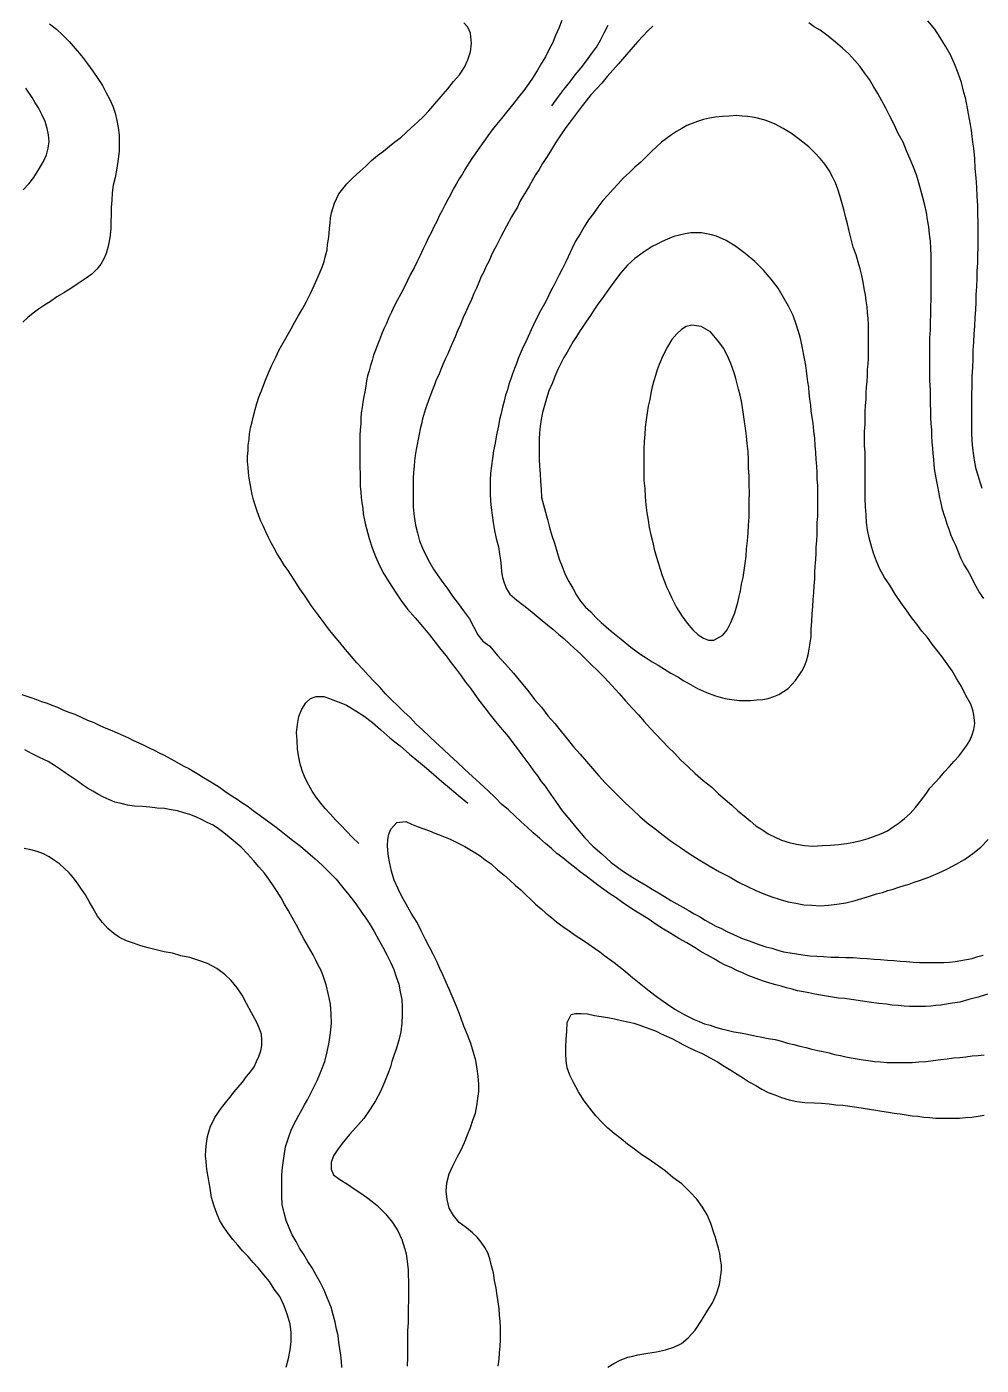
# Model space of a CAD drawing. Header units: inches. Extents: x 401374 to 405300, y 6332180 to 6336621.
# Drawn here: x 402871 to 403064.2, y 6333705.5 to 6333976.5 of the extents above; entities that cross this region are included whole.
import ezdxf

# ---------------------------------------------------------------- set-up
doc = ezdxf.new("R2010")
doc.units = ezdxf.units.IN
doc.header["$MEASUREMENT"] = 0

msp = doc.modelspace()

# ---------------------------------------------------------------- linework, layer by layer
for points in [[(402875.6, 6333977.1), (402877, 6333976), (402878.3, 6333974.8), (402879.6, 6333973.5), (402880.8, 6333972.1), (402882.1, 6333970.6), (402883.3, 6333969), (402884.4, 6333967.5), (402885.4, 6333966), (402886.3, 6333964.6), (402887.1, 6333963.1), (402887.8, 6333961.8), (402888.4, 6333960.4), (402888.9, 6333959), (402889.2, 6333957.5), (402889.5, 6333956.1), (402889.7, 6333954.6), (402889.7, 6333953), (402889.7, 6333951.4), (402889.5, 6333949.7), (402889.2, 6333947.9), (402888.9, 6333946), (402888.5, 6333944.4), (402888.3, 6333942.9), (402888.2, 6333941.4), (402888.1, 6333939.9), (402888.1, 6333938.4), (402888, 6333937), (402888, 6333935.7), (402887.9, 6333934.3), (402887.7, 6333933), (402887.4, 6333931.8), (402887.1, 6333930.6), (402886.6, 6333929.5), (402886, 6333928.4), (402885.2, 6333927.4), (402884.2, 6333926.4), (402883, 6333925.6)], [(403065.5, 6333780.6), (403063.6, 6333780), (403061.7, 6333779.5), (403059.9, 6333779), (403057.9, 6333778.7), (403056, 6333778.4), (403055, 6333778.3), (403054, 6333778.2), (403052.9, 6333778.1), (403051.9, 6333778.1), (403050.8, 6333778.1), (403049.7, 6333778.1), (403048.6, 6333778.2), (403047.4, 6333778.3), (403046.2, 6333778.4), (403045, 6333778.6), (403043.5, 6333778.7), (403042, 6333778.9), (403040.6, 6333779.1), (403039.3, 6333779.3), (403037.9, 6333779.5), (403036.6, 6333779.7), (403035.3, 6333779.8), (403034.1, 6333780), (403032.9, 6333780.2), (403031.7, 6333780.4), (403030.5, 6333780.6), (403029.3, 6333780.9), (403028.2, 6333781.1), (403027, 6333781.3), (403025.9, 6333781.6), (403024.8, 6333781.9), (403023.7, 6333782.2), (403022.6, 6333782.5), (403021.4, 6333782.8), (403020.3, 6333783.2), (403019.2, 6333783.6), (403018.1, 6333784), (403017, 6333784.4), (403015.9, 6333784.9), (403014.7, 6333785.4), (403013.6, 6333786), (403012.4, 6333786.5), (403011.2, 6333787.1), (403010, 6333787.8), (403008.8, 6333788.5), (403007.5, 6333789.2), (403006.3, 6333790), (403004.6, 6333791), (403003, 6333791.9), (403001.4, 6333792.9), (402999.9, 6333793.8), (402998.4, 6333794.7), (402997, 6333795.7), (402995.6, 6333796.6), (402994.2, 6333797.4), (402992.9, 6333798.3), (402991.6, 6333799.2), (402990.3, 6333800.1), (402989, 6333800.9), (402987.8, 6333801.8), (402986.6, 6333802.7), (402985.4, 6333803.6), (402984.2, 6333804.5), (402983, 6333805.4), (402981.9, 6333806.3), (402980.7, 6333807.2), (402979.5, 6333808.2), (402978.3, 6333809.1), (402977.2, 6333810.1), (402976, 6333811.1), (402974.8, 6333812.2), (402973.5, 6333813.3), (402972.3, 6333814.4), (402971.1, 6333815.5), (402969.8, 6333816.7), (402968.5, 6333817.9), (402967.1, 6333819.1), (402965.8, 6333820.4), (402964.4, 6333821.8), (402962.7, 6333823.3), (402961.2, 6333824.7), (402959.6, 6333826.2), (402958.1, 6333827.6), (402956.7, 6333828.9), (402955.2, 6333830.3), (402953.8, 6333831.6), (402952.5, 6333832.8), (402951.1, 6333834.1), (402949.8, 6333835.3), (402948.6, 6333836.6), (402947.3, 6333837.8), (402946.1, 6333839), (402944.8, 6333840.2), (402943.6, 6333841.4), (402942.5, 6333842.7), (402941.3, 6333843.9), (402940.1, 6333845.2), (402939, 6333846.4), (402937.8, 6333847.7), (402936.7, 6333849), (402935.5, 6333850.4), (402934.4, 6333851.8), (402933.2, 6333853.2), (402932.1, 6333854.6), (402931, 6333856.1), (402929.8, 6333857.7), (402928.6, 6333859.3), (402927.5, 6333861), (402926.3, 6333862.7), (402925.1, 6333864.5), (402923.9, 6333866.4), (402923.1, 6333867.5), (402922.4, 6333868.6), (402921.7, 6333869.8), (402921.1, 6333870.9), (402920.5, 6333872), (402919.9, 6333873.1), (402919.4, 6333874.2), (402918.9, 6333875.3), (402918.4, 6333876.4), (402918, 6333877.5), (402917.6, 6333878.6), (402917.2, 6333879.6), (402916.9, 6333880.7), (402916.6, 6333881.8), (402916.4, 6333882.9), (402916.2, 6333884), (402916, 6333885.1), (402915.9, 6333886.2), (402915.8, 6333887.3), (402915.7, 6333888.4), (402915.7, 6333889.5), (402915.8, 6333890.7), (402915.8, 6333891.8), (402916, 6333893), (402916.1, 6333894.1), (402916.3, 6333895.3), (402916.6, 6333896.5), (402916.9, 6333897.7), (402917.2, 6333899), (402917.6, 6333900.2), (402918, 6333901.5), (402918.5, 6333902.8), (402919.2, 6333904.6), (402919.9, 6333906.4), (402920.6, 6333908), (402921.4, 6333909.6), (402922.1, 6333911.1), (402922.9, 6333912.5), (402923.7, 6333913.9), (402924.5, 6333915.3), (402925.2, 6333916.6), (402926, 6333918), (402926.8, 6333919.4), (402927.6, 6333920.9), (402928.4, 6333922.5), (402929.2, 6333924.1), (402930, 6333925.9), (402930.8, 6333927.8), (402931.2, 6333929), (402931.5, 6333930.1), (402931.8, 6333931.3), (402931.9, 6333932.4), (402932.1, 6333933.5), (402932.2, 6333934.6), (402932.3, 6333935.7), (402932.4, 6333936.7), (402932.5, 6333937.8), (402932.7, 6333938.8), (402933.3, 6333940.8), (402934.2, 6333942.7), (402935.8, 6333944.7), (402937.1, 6333946), (402938.4, 6333947.2), (402939.6, 6333948.3), (402940.8, 6333949.4), (402942, 6333950.4), (402943.2, 6333951.3), (402944.4, 6333952.3), (402945.5, 6333953.2), (402946.7, 6333954.1), (402947.8, 6333955.1), (402948.9, 6333956.1), (402950.1, 6333957.2), (402951.3, 6333958.3), (402952.4, 6333959.5), (402953.6, 6333960.9), (402954.9, 6333962.4), (402956.2, 6333963.9), (402957.4, 6333965.4), (402958.6, 6333966.8), (402959.6, 6333968.3), (402960.3, 6333969.8), (402960.8, 6333971.4), (402961, 6333973.2), (402960.8, 6333975.2), (402960.3, 6333976.4), (402959.5, 6333977.3)], [(402979.3, 6333977.8), (402978.7, 6333976.2), (402978, 6333974.7), (402977.4, 6333973.2), (402976.7, 6333971.8), (402976, 6333970.4), (402975.2, 6333969.1), (402974.4, 6333967.7), (402973.5, 6333966.3), (402972.6, 6333965), (402971.6, 6333963.6), (402970.5, 6333962.2), (402969.3, 6333960.7), (402968.1, 6333959.2), (402967.1, 6333957.9), (402966.1, 6333956.7), (402965.2, 6333955.6), (402964.3, 6333954.4), (402963.5, 6333953.3), (402962.7, 6333952.1), (402961.9, 6333951), (402961.2, 6333950), (402960.5, 6333948.9), (402959.8, 6333947.8), (402959.2, 6333946.7), (402958.5, 6333945.7), (402957.9, 6333944.6), (402957.3, 6333943.6), (402956.8, 6333942.5), (402956.2, 6333941.5), (402955.6, 6333940.4), (402955.1, 6333939.3), (402954.5, 6333938.2), (402954, 6333937.1), (402953.4, 6333936), (402952.9, 6333934.9), (402952.3, 6333933.8), (402951.8, 6333932.6), (402951.2, 6333931.4), (402950.6, 6333930.2), (402950, 6333929), (402949.4, 6333927.7), (402948.7, 6333926.4), (402948.1, 6333925.1), (402947.4, 6333923.7), (402946.7, 6333922.4), (402946, 6333921.1), (402945.4, 6333919.9), (402944.8, 6333918.7), (402944.3, 6333917.6), (402943.8, 6333916.4), (402943.3, 6333915.3), (402942.8, 6333914.2), (402942.4, 6333913.1), (402942, 6333912.1), (402941.6, 6333911), (402941.2, 6333910), (402940.9, 6333908.9), (402940.6, 6333907.9), (402940.3, 6333906.8), (402940, 6333905.8), (402939.8, 6333904.8), (402939.6, 6333903.7), (402939.4, 6333902.6), (402939.2, 6333901.6), (402939, 6333900.5), (402938.9, 6333899.4), (402938.7, 6333898.3), (402938.6, 6333897.2), (402938.6, 6333896.1), (402938.5, 6333894.9), (402938.4, 6333893.7), (402938.4, 6333892.5), (402938.4, 6333891.2), (402938.4, 6333890), (402938.4, 6333888.7), (402938.4, 6333887.3), (402938.5, 6333886), (402938.5, 6333884.7), (402938.5, 6333883.5), (402938.6, 6333882.3), (402938.7, 6333881.2), (402938.8, 6333880.1), (402939, 6333879), (402939.1, 6333877.9), (402939.3, 6333876.9), (402939.5, 6333875.9), (402939.8, 6333874.9), (402940.3, 6333872.9), (402940.9, 6333871), (402941.6, 6333869.2), (402942.4, 6333867.4), (402943.3, 6333865.7), (402944.4, 6333863.9), (402945.5, 6333862.2), (402946.7, 6333860.4), (402948.1, 6333858.6), (402949.6, 6333856.8), (402951.2, 6333855), (402952.5, 6333853.4), (402953.7, 6333851.9), (402954.8, 6333850.4), (402955.9, 6333849.1), (402956.9, 6333847.7), (402957.9, 6333846.4), (402958.9, 6333845.1), (402959.8, 6333843.8), (402960.8, 6333842.6), (402961.7, 6333841.3), (402962.7, 6333839.9), (402963.7, 6333838.6), (402964.8, 6333837.2), (402965.9, 6333835.8), (402967.2, 6333834.2), (402968.5, 6333832.7), (402969.4, 6333831.5), (402970.3, 6333830.3), (402971.2, 6333829.1), (402972, 6333828), (402972.8, 6333826.9), (402973.6, 6333825.8), (402974.4, 6333824.8), (402975.1, 6333823.7), (402975.9, 6333822.7), (402976.6, 6333821.7), (402978, 6333819.7), (402979.4, 6333817.7), (402980.9, 6333815.9), (402982.4, 6333814.1), (402983.9, 6333812.3), (402985.6, 6333810.6), (402987.4, 6333809), (402989.3, 6333807.3), (402990.3, 6333806.5), (402991.4, 6333805.7), (402992.5, 6333805), (402993.7, 6333804.2), (402995, 6333803.4), (402996.3, 6333802.7), (402997.6, 6333801.9), (402998.9, 6333801.1), (403000.1, 6333800.4), (403001.4, 6333799.6), (403002.6, 6333798.9), (403003.8, 6333798.2), (403004.9, 6333797.6), (403006.1, 6333796.9), (403007.2, 6333796.3), (403008.3, 6333795.6), (403009.4, 6333795), (403010.5, 6333794.4), (403011.6, 6333793.9), (403012.7, 6333793.3), (403013.8, 6333792.8), (403014.9, 6333792.3), (403016, 6333791.8), (403017.2, 6333791.4), (403018.3, 6333791), (403019.4, 6333790.6), (403020.6, 6333790.2), (403021.8, 6333789.9), (403023, 6333789.5), (403024.2, 6333789.2), (403025.5, 6333789), (403026.8, 6333788.8), (403028.1, 6333788.6), (403029.5, 6333788.4), (403030.9, 6333788.3), (403032.3, 6333788.2), (403033.8, 6333788.1), (403035.4, 6333788.1), (403036.8, 6333788), (403038.3, 6333788), (403039.7, 6333787.9), (403041.1, 6333787.8), (403042.5, 6333787.7), (403043.8, 6333787.6), (403045.2, 6333787.5), (403046.5, 6333787.4), (403047.8, 6333787.3), (403049.1, 6333787.2), (403050.4, 6333787.1), (403051.7, 6333787), (403052.9, 6333787), (403054.2, 6333787), (403055.4, 6333787), (403056.6, 6333787), (403057.8, 6333787.1), (403058.9, 6333787.2), (403060.1, 6333787.4), (403061.2, 6333787.6), (403062.4, 6333787.8), (403063.5, 6333788.2), (403064.6, 6333788.5)], [(402997.7, 6333976.6), (402996.7, 6333975.7), (402995.7, 6333974.6), (402994.7, 6333973.5), (402993.3, 6333971.9), (402992, 6333970.4), (402990.8, 6333969), (402989.6, 6333967.7), (402988.5, 6333966.4), (402987.4, 6333965.1), (402986.3, 6333963.9), (402985.2, 6333962.7), (402984.2, 6333961.5), (402983.2, 6333960.2), (402982.2, 6333958.9), (402981.2, 6333957.5), (402980.1, 6333956.1), (402979.1, 6333954.6), (402978, 6333953), (402977, 6333951.3), (402976.2, 6333950), (402975.4, 6333948.8), (402974.7, 6333947.6), (402974, 6333946.5), (402973.3, 6333945.3), (402972.7, 6333944.2), (402972.1, 6333943.2), (402971.4, 6333942.1), (402970.8, 6333941.1), (402970.3, 6333940), (402969.7, 6333939), (402969.1, 6333938), (402968.1, 6333936.1), (402967, 6333934.1), (402966, 6333932.1), (402965.5, 6333931.1), (402965, 6333930.1), (402964.5, 6333929), (402964, 6333928), (402963.5, 6333926.9), (402963, 6333925.9), (402962.5, 6333924.7), (402962, 6333923.6), (402961.5, 6333922.5), (402961, 6333921.3), (402960.4, 6333920), (402959.9, 6333918.8), (402959.3, 6333917.5), (402958.8, 6333916.2), (402958.2, 6333914.9), (402957.7, 6333913.7), (402957.2, 6333912.5), (402956.7, 6333911.4), (402956.2, 6333910.3), (402955.7, 6333909.2), (402955.2, 6333908.1), (402954.8, 6333907.1), (402954.4, 6333906), (402953.9, 6333905), (402953.5, 6333904), (402953.1, 6333903), (402952.4, 6333901), (402951.7, 6333899.1), (402951.1, 6333897.1), (402950.9, 6333896.1), (402950.6, 6333895.1), (402950.4, 6333894), (402950.2, 6333893), (402950, 6333891.9), (402949.8, 6333890.9), (402949.6, 6333889.7), (402949.5, 6333888.6), (402949.4, 6333887.5), (402949.3, 6333886.3), (402949.2, 6333885), (402949.2, 6333883.8), (402949.2, 6333882.5), (402949.2, 6333881.2), (402949.2, 6333879.2), (402949.4, 6333877.3), (402949.7, 6333875.6), (402950.1, 6333874), (402950.5, 6333872.4), (402951.1, 6333870.9), (402951.8, 6333869.5), (402952.5, 6333868.1), (402953.3, 6333866.7), (402954.2, 6333865.4), (402955.2, 6333864), (402956.2, 6333862.6), (402957.2, 6333861.2), (402958.3, 6333859.7), (402959.4, 6333858.2), (402960.6, 6333856.6), (402961.5, 6333854.9), (402962.3, 6333853.4), (402963.3, 6333852.1), (402964.7, 6333851.1)], [(402977.3, 6333960.5), (402978.5, 6333962.2), (402979.7, 6333963.8), (402980.9, 6333965.3), (402982, 6333966.8), (402983.2, 6333968.2), (402984.3, 6333969.6), (402985.3, 6333971), (402986.3, 6333972.4), (402987.1, 6333973.8), (402987.9, 6333975.3), (402988.7, 6333976.8)], [(403064.7, 6333860.7), (403063.8, 6333862.1), (403062.9, 6333863.6), (403062.1, 6333865.3), (403061.4, 6333866.5), (403060.7, 6333867.7), (403060.1, 6333868.9), (403059.6, 6333870.1), (403059.1, 6333871.3), (403058.6, 6333872.4), (403058.1, 6333873.5), (403057.7, 6333874.7), (403057.3, 6333875.8), (403057, 6333876.9), (403056.6, 6333877.9), (403056.3, 6333879), (403056.1, 6333880.1), (403055.8, 6333881.2), (403055.6, 6333882.3), (403055.4, 6333883.4), (403055.2, 6333884.4), (403055, 6333885.5), (403054.8, 6333886.6), (403054.7, 6333887.8), (403054.6, 6333888.9), (403054.5, 6333890.1), (403054.4, 6333891.2), (403054.3, 6333892.4), (403054.2, 6333893.6), (403054.2, 6333894.9), (403054.1, 6333896.1), (403054, 6333897.4), (403054, 6333898.8), (403053.9, 6333900.1), (403053.9, 6333901.5), (403053.9, 6333903), (403053.8, 6333904.8), (403053.8, 6333906.6), (403053.8, 6333908.4), (403053.8, 6333910.1), (403053.8, 6333911.8), (403053.8, 6333913.5), (403053.9, 6333915.1), (403053.9, 6333916.7), (403054, 6333918.3), (403054, 6333919.8), (403054.1, 6333921.3), (403054.1, 6333922.8), (403054.1, 6333924.3), (403054.1, 6333925.8), (403054.1, 6333927.3), (403054.1, 6333928.7), (403054.1, 6333930.2), (403054, 6333931.6), (403053.9, 6333933.1), (403053.7, 6333934.5), (403053.6, 6333936), (403053.3, 6333937.4), (403053.1, 6333938.9), (403052.8, 6333940.4), (403052.4, 6333941.9), (403052, 6333943.4), (403051.6, 6333944.9), (403051.1, 6333946.5), (403050.5, 6333948.1), (403049.8, 6333949.7), (403049.1, 6333951.4), (403048.4, 6333953.1), (403047.4, 6333954.9), (403046.6, 6333956.7), (403045.7, 6333958.4), (403044.9, 6333960), (403044.1, 6333961.5), (403043.3, 6333963), (403042.4, 6333964.4), (403041.6, 6333965.8), (403040.6, 6333967.2), (403039.6, 6333968.5), (403038.6, 6333969.7), (403037.4, 6333971), (403036.1, 6333972.2), (403034.7, 6333973.4), (403033.2, 6333974.6), (403031.6, 6333975.8), (403030.4, 6333976.5), (403029.3, 6333977.3)], [(403064.4, 6333883), (403064, 6333884.3), (403063.6, 6333885.6), (403063.2, 6333886.9), (403062.9, 6333888.3), (403062.7, 6333889.7), (403062.5, 6333891.2), (403062.4, 6333892.7), (403062.3, 6333894.3), (403062.3, 6333896), (403062.3, 6333898), (403062.3, 6333900), (403062.3, 6333902), (403062.4, 6333903.8), (403062.4, 6333905.7), (403062.5, 6333907.5), (403062.6, 6333909.2), (403062.6, 6333911), (403062.7, 6333912.6), (403062.8, 6333914.3), (403062.9, 6333915.9), (403063, 6333917.6), (403063.1, 6333919.2), (403063.2, 6333920.7), (403063.2, 6333922.3), (403063.3, 6333923.9), (403063.4, 6333925.5), (403063.4, 6333927.1), (403063.5, 6333928.6), (403063.5, 6333930.2), (403063.6, 6333931.9), (403063.6, 6333933.5), (403063.6, 6333935.2), (403063.6, 6333936.8), (403063.5, 6333938.6), (403063.5, 6333940.3), (403063.4, 6333942.1), (403063.3, 6333944), (403063.2, 6333945.9), (403063, 6333947.8), (403062.9, 6333949.8), (403062.7, 6333951.9), (403062.5, 6333953.1), (403062.4, 6333954.3), (403062.2, 6333955.5), (403062, 6333956.7), (403061.8, 6333957.8), (403061.6, 6333958.9), (403061.4, 6333960), (403061.2, 6333961.1), (403061, 6333962.1), (403060.7, 6333963.2), (403060.2, 6333965.2), (403059.5, 6333967.1), (403058.8, 6333969), (403058, 6333970.8), (403057, 6333972.6), (403055.9, 6333974.3), (403054.8, 6333976), (403053.4, 6333977.7)], [(402870.3, 6333943.5), (402871.4, 6333944.7), (402872.4, 6333946), (402873.4, 6333947.5), (402874.4, 6333949.2), (402875, 6333950.6), (402875.3, 6333951.9), (402875.5, 6333953.3), (402875.4, 6333954.6), (402875.1, 6333955.9), (402874.7, 6333957.3), (402874.1, 6333958.6), (402873.4, 6333960.1), (402872.7, 6333961.1), (402872.1, 6333962.2), (402870.8, 6333964.1)], [(402968.8, 6333861.6), (402970.2, 6333860.4), (402971.6, 6333859.3), (402972.9, 6333858.3), (402974.1, 6333857.3), (402975.3, 6333856.3), (402976.4, 6333855.4), (402977.5, 6333854.5), (402978.6, 6333853.5), (402979.7, 6333852.6), (402980.8, 6333851.6), (402981.9, 6333850.6), (402983, 6333849.6), (402984.1, 6333848.5), (402985.3, 6333847.3), (402986.6, 6333846.1), (402987.9, 6333844.8), (402989.4, 6333843.1), (402990.9, 6333841.5), (402992.2, 6333840), (402993.5, 6333838.6), (402994.8, 6333837.2), (402996, 6333835.8), (402997.2, 6333834.5), (402998.4, 6333833.2), (402999.6, 6333831.9), (403000.8, 6333830.6), (403002.1, 6333829.4), (403003.4, 6333828), (403004.8, 6333826.7), (403006.3, 6333825.3), (403007.9, 6333823.9), (403009.7, 6333822.5), (403011, 6333821.2), (403012.4, 6333820), (403013.7, 6333818.9), (403014.9, 6333817.7), (403016.2, 6333816.7), (403017.4, 6333815.7), (403018.6, 6333814.7), (403019.9, 6333813.9), (403021.1, 6333813.1), (403022.5, 6333812.4), (403023.8, 6333811.8), (403025.3, 6333811.3), (403026.8, 6333811), (403028.4, 6333810.7), (403030.1, 6333810.6), (403032, 6333810.7), (403033.7, 6333810.8), (403035.3, 6333810.9), (403036.9, 6333811.1), (403038.4, 6333811.4), (403039.9, 6333811.7), (403041.3, 6333812.1), (403042.6, 6333812.6), (403043.9, 6333813.1), (403045.2, 6333813.7), (403046.4, 6333814.5), (403047.6, 6333815.3), (403048.7, 6333816.2), (403049.8, 6333817.2), (403050.9, 6333818.4), (403051.9, 6333819.7), (403053, 6333821.1), (403053.8, 6333822.3), (403054.8, 6333823.4), (403055.8, 6333824.5), (403056.8, 6333825.6), (403057.8, 6333826.7), (403058.7, 6333827.8), (403059.7, 6333828.8), (403060.5, 6333829.9), (403061.2, 6333830.9), (403061.9, 6333832), (403062.4, 6333833.1), (403062.7, 6333834.2), (403062.9, 6333835.4), (403062.8, 6333836.6), (403062.6, 6333837.9), (403062.1, 6333839.3), (403061.1, 6333841.1), (403060.2, 6333842.9), (403059.2, 6333844.5), (403058.3, 6333846.1), (403057.3, 6333847.5), (403056.3, 6333848.9), (403055.3, 6333850.2), (403054.3, 6333851.5), (403053.3, 6333852.8), (403052.2, 6333854.1), (403051.2, 6333855.5), (403050.1, 6333856.9), (403049, 6333858.4), (403047.9, 6333859.9), (403046.8, 6333861.6), (403045.7, 6333863.4), (403044.6, 6333865), (403043.7, 6333866.7), (403043, 6333868.3), (403042.4, 6333869.9), (403041.9, 6333871.5), (403041.5, 6333873), (403041.2, 6333874.6), (403041, 6333876.1), (403040.9, 6333877.7), (403040.8, 6333879.3), (403040.7, 6333881), (403040.7, 6333882.7), (403040.7, 6333884.5), (403040.7, 6333886.3), (403040.7, 6333888.2), (403040.7, 6333889.2), (403040.7, 6333890.3), (403040.6, 6333891.7), (403040.6, 6333893.2), (403040.6, 6333894.6), (403040.7, 6333895.9), (403040.7, 6333897.3), (403040.7, 6333898.6), (403040.8, 6333899.8), (403040.9, 6333901.1), (403040.9, 6333902.3), (403041, 6333903.5), (403041.1, 6333904.7), (403041.2, 6333905.9), (403041.2, 6333907.1), (403041.3, 6333908.2), (403041.4, 6333909.4), (403041.4, 6333910.5), (403041.4, 6333911.7), (403041.4, 6333912.8), (403041.4, 6333913.9), (403041.4, 6333915.1), (403041.4, 6333916.2), (403041.3, 6333917.4), (403041.2, 6333918.6), (403041.1, 6333919.8), (403040.9, 6333921), (403040.8, 6333922.2), (403040.5, 6333923.5), (403040.3, 6333924.8), (403040, 6333926.1), (403039.7, 6333927.5), (403039.3, 6333928.8), (403038.9, 6333930.3), (403038.3, 6333931.9), (403037.9, 6333933.5), (403037.5, 6333935.1), (403037.1, 6333936.6), (403036.7, 6333938.1), (403036.4, 6333939.5), (403036, 6333940.9), (403035.6, 6333942.3), (403035.2, 6333943.6), (403034.7, 6333944.9), (403034.1, 6333946.1), (403033.4, 6333947.4), (403032.6, 6333948.6), (403031.6, 6333949.8), (403030.5, 6333951), (403029.3, 6333952.2), (403027.5, 6333953.6), (403025.8, 6333954.9), (403024.1, 6333955.9), (403022.5, 6333956.8), (403020.7, 6333957.5), (403018.9, 6333958), (403017.9, 6333958.2), (403016.9, 6333958.3), (403015.8, 6333958.4), (403014.7, 6333958.5), (403013.2, 6333958.4), (403011.8, 6333958.3), (403010.4, 6333958.2), (403009.2, 6333958), (403008, 6333957.7), (403006.8, 6333957.3), (403005.7, 6333956.9), (403004.6, 6333956.5), (403003.6, 6333955.9), (403002.5, 6333955.3), (403001.5, 6333954.6), (403000.5, 6333953.9), (402999.5, 6333953.1), (402998.5, 6333952.2), (402997.5, 6333951.3), (402996.5, 6333950.3), (402995.3, 6333949.1), (402994.1, 6333948.1), (402993, 6333947), (402991.8, 6333945.9), (402990.7, 6333944.7), (402989.7, 6333943.6), (402988.6, 6333942.4), (402987.6, 6333941.3), (402986.6, 6333940), (402985.7, 6333938.7), (402984.7, 6333937.4), (402983.8, 6333936), (402983, 6333934.6), (402982.1, 6333933.1), (402981.3, 6333931.5), (402980.6, 6333929.9), (402980, 6333928.6), (402979.4, 6333927.4), (402978.8, 6333926.3), (402978.2, 6333925.2), (402977.7, 6333924.1), (402977.1, 6333923), (402976.6, 6333922), (402976.1, 6333920.9), (402975, 6333919), (402974, 6333917), (402973.1, 6333915.1), (402972.2, 6333913.2), (402971.3, 6333911.2), (402970.5, 6333909.3), (402970.1, 6333908.3), (402969.7, 6333907.3), (402969.3, 6333906.2), (402969, 6333905.2), (402968.6, 6333904.1), (402968.3, 6333903), (402967.9, 6333901.9), (402967.6, 6333900.7), (402967.3, 6333899.5), (402967, 6333898.2), (402966.7, 6333897), (402966.5, 6333895.7), (402966.1, 6333893.9), (402965.8, 6333892.2), (402965.5, 6333890.6), (402965.3, 6333889.1), (402965.1, 6333887.6), (402964.9, 6333886.1), (402964.8, 6333884.7), (402964.8, 6333883.3), (402964.8, 6333881.9), (402964.9, 6333880.5), (402965, 6333879.1), (402965.2, 6333877.6), (402965.4, 6333876.1), (402965.7, 6333874.5), (402966, 6333872.9), (402966.5, 6333871.2), (402966.7, 6333869.7), (402966.9, 6333868.5), (402967, 6333867.2), (402967.1, 6333866.1), (402967.3, 6333865), (402967.6, 6333863.9), (402968.1, 6333862.7), (402968.8, 6333861.6)], [(402975.2, 6333881.2), (402975.6, 6333879.7), (402976, 6333878.2), (402976.4, 6333876.7), (402976.8, 6333875.1), (402977.3, 6333873.5), (402977.8, 6333871.9), (402978.3, 6333870.3), (402978.8, 6333868.7), (402979.4, 6333867.2), (402980, 6333865.6), (402980.7, 6333864.2), (402981.5, 6333862.8), (402982.3, 6333861.4), (402983.1, 6333860.2), (402984.1, 6333859), (402985.2, 6333858), (402986.2, 6333856.9), (402987.3, 6333855.9), (402988.3, 6333855), (402989.3, 6333854.1), (402991.3, 6333852.5), (402993.3, 6333850.9), (402994.3, 6333850.1), (402995.3, 6333849.4), (402996.4, 6333848.7), (402997.6, 6333847.9), (402998.8, 6333847.2), (403000.1, 6333846.4), (403001.4, 6333845.6), (403002.9, 6333844.8), (403003.9, 6333844.1), (403004.9, 6333843.6), (403006.8, 6333842.5), (403008.6, 6333841.7), (403010.4, 6333841), (403012.3, 6333840.5), (403014.2, 6333840.2), (403015.3, 6333840.1), (403016.4, 6333840.1), (403017.5, 6333840.1), (403018.8, 6333840.2), (403020, 6333840.3), (403021.1, 6333840.5), (403022.2, 6333840.9), (403023.2, 6333841.3), (403025.1, 6333842.5), (403026.6, 6333844.1), (403027.9, 6333846), (403028.4, 6333847), (403028.8, 6333848.1), (403029.2, 6333849.3), (403029.4, 6333850.5), (403029.6, 6333851.7), (403029.8, 6333853), (403029.8, 6333854.5), (403029.9, 6333856.1), (403030, 6333857.6), (403030.1, 6333859.1), (403030.2, 6333860.5), (403030.3, 6333861.9), (403030.4, 6333863.3), (403030.5, 6333864.7), (403030.5, 6333866), (403030.6, 6333867.3), (403030.7, 6333868.6), (403030.8, 6333869.9), (403030.8, 6333871.1), (403030.9, 6333872.4), (403031, 6333873.6), (403031, 6333874.9), (403031, 6333876.1), (403031.1, 6333877.3), (403031.1, 6333878.6), (403031.1, 6333879.8), (403031.1, 6333881.1), (403031.1, 6333882.3), (403031.1, 6333883.6), (403031, 6333884.9), (403031, 6333886.2), (403030.9, 6333887.5), (403030.8, 6333888.9), (403030.7, 6333890.3), (403030.6, 6333891.7), (403030.5, 6333893.2), (403030.3, 6333894.6), (403030.2, 6333896.2), (403030, 6333897.4), (403029.8, 6333898.7), (403029.7, 6333899.9), (403029.5, 6333901.1), (403029.4, 6333902.3), (403029.3, 6333903.5), (403029.1, 6333904.6), (403029, 6333905.7), (403028.8, 6333906.8), (403028.7, 6333907.9), (403028.5, 6333909), (403028.3, 6333910), (403028.1, 6333911.1), (403027.9, 6333912.1), (403027.7, 6333913.1), (403027.4, 6333914.1), (403026.8, 6333916.1), (403026.1, 6333918), (403025.2, 6333919.9), (403024.2, 6333921.7), (403023.1, 6333923.6), (403021.7, 6333925.4), (403020.1, 6333927.2), (403018.4, 6333929), (403016.4, 6333930.6), (403014.5, 6333932), (403012.6, 6333933.2), (403010.6, 6333934.1), (403009.6, 6333934.4), (403008.6, 6333934.6), (403007.6, 6333934.8), (403006.5, 6333934.8), (403005.4, 6333934.8), (403004.3, 6333934.6), (403003.1, 6333934.3), (403002, 6333934), (403000.7, 6333933.5), (402999.6, 6333933), (402998.6, 6333932.5), (402997.6, 6333932), (402995.8, 6333930.8), (402994.1, 6333929.6), (402992.6, 6333928.2), (402991.2, 6333926.6), (402989.8, 6333924.8), (402989.1, 6333923.8), (402988.4, 6333922.8), (402987.5, 6333921.5), (402986.6, 6333920.3), (402985.8, 6333919.1), (402985.1, 6333918), (402984.3, 6333916.9), (402983.6, 6333915.9), (402982.9, 6333914.8), (402982.3, 6333913.8), (402981.6, 6333912.8), (402981, 6333911.7), (402980.4, 6333910.6), (402979.7, 6333909.5), (402979.1, 6333908.3), (402978.5, 6333907.1), (402977.9, 6333905.7), (402977.4, 6333904.4), (402976.7, 6333902.8), (402976.2, 6333901.2), (402975.8, 6333899.8), (402975.4, 6333898.4), (402975.1, 6333897), (402974.9, 6333895.6), (402974.8, 6333894.3), (402974.7, 6333893), (402974.7, 6333891.6), (402974.7, 6333890.3), (402974.7, 6333888.9), (402974.8, 6333887.5), (402974.9, 6333886), (402975, 6333884.5), (402975.1, 6333882.8), (402975.2, 6333881.2)], [(402883, 6333925.6), (402881.4, 6333924.5), (402879.9, 6333923.5), (402878.5, 6333922.6), (402877.1, 6333921.8), (402875.8, 6333920.9), (402874.6, 6333920.1), (402873.4, 6333919.3), (402872.3, 6333918.5), (402871.2, 6333917.6), (402870.2, 6333916.7)], [(403005.6, 6333916.1), (403004.5, 6333915.8), (403003.5, 6333915.2), (403002.6, 6333914.3), (403001.6, 6333913.2), (403000.7, 6333911.7), (402999.8, 6333910), (402999, 6333908.1), (402998.6, 6333907), (402998.3, 6333905.9), (402997.9, 6333904.8), (402997.6, 6333903.6), (402997.3, 6333902.3), (402997.1, 6333901), (402996.8, 6333899.7), (402996.6, 6333898.3), (402996.4, 6333896.9), (402996.2, 6333895.4), (402996.1, 6333894), (402996, 6333892.5), (402995.9, 6333890.9), (402995.9, 6333889.4), (402995.9, 6333887.8), (402995.9, 6333886.2), (402995.9, 6333884.6), (402996.1, 6333883), (402996.2, 6333881.3), (402996.3, 6333879.7), (402996.5, 6333878.1), (402996.8, 6333876.6), (402997, 6333875.1), (402997.3, 6333873.6), (402997.7, 6333872.1), (402998, 6333870.7), (402998.4, 6333869.3), (402998.8, 6333868), (402999.2, 6333866.7), (402999.6, 6333865.4), (403000.1, 6333864.2), (403000.5, 6333863.1), (403001, 6333862), (403001.5, 6333860.9), (403002.5, 6333858.9), (403003.6, 6333857.2), (403004.7, 6333855.7), (403005.8, 6333854.4), (403006.9, 6333853.4), (403008, 6333852.7), (403009, 6333852.3), (403010.1, 6333852.3), (403011.9, 6333853.3), (403012.8, 6333854.4), (403013.5, 6333855.9), (403014.3, 6333857.8), (403014.6, 6333858.8), (403014.9, 6333859.9), (403015.2, 6333861.1), (403015.5, 6333862.3), (403015.7, 6333863.6), (403016, 6333865), (403016.2, 6333866.4), (403016.4, 6333867.8), (403016.6, 6333869.3), (403016.7, 6333870.8), (403016.9, 6333872.4), (403017, 6333874), (403017.1, 6333875.6), (403017.2, 6333877.2), (403017.2, 6333878.8), (403017.2, 6333880.5), (403017.3, 6333882.2), (403017.2, 6333883.8), (403017.2, 6333885.5), (403017.1, 6333887.2), (403017.1, 6333888.8), (403017, 6333890.5), (403016.8, 6333892.1), (403016.7, 6333893.6), (403016.5, 6333895.2), (403016.3, 6333896.6), (403016.1, 6333898), (403015.9, 6333899.4), (403015.7, 6333900.7), (403015.4, 6333901.9), (403015.1, 6333903.1), (403014.8, 6333904.2), (403014.5, 6333905.3), (403014.2, 6333906.4), (403013.5, 6333908.3), (403012.8, 6333910), (403012, 6333911.4), (403011.1, 6333912.7), (403009.4, 6333914.7), (403007.5, 6333915.8), (403005.6, 6333916.1)], [(402964.7, 6333851.1), (402966.3, 6333849.2), (402967.9, 6333847.4), (402969.5, 6333845.6), (402971, 6333843.8), (402972.4, 6333842.1), (402973.8, 6333840.3), (402975.2, 6333838.7), (402976.5, 6333837), (402977.9, 6333835.4), (402979.2, 6333833.8), (402980.4, 6333832.3), (402981.7, 6333830.7), (402983, 6333829.2), (402984.3, 6333827.7), (402985.5, 6333826.3), (402986.8, 6333824.8), (402988.1, 6333823.4), (402989.5, 6333822), (402990.8, 6333820.7), (402992.2, 6333819.3), (402993.6, 6333818), (402995.1, 6333816.6), (402996.6, 6333815.3), (402998.2, 6333814.1), (402999.8, 6333812.8), (403001.5, 6333811.5), (403003.3, 6333810.3), (403005.1, 6333809.1), (403007.1, 6333807.8), (403009.1, 6333806.6), (403011.2, 6333805.4), (403013.4, 6333804.3), (403015.1, 6333803.3), (403016.9, 6333802.4), (403018.6, 6333801.6), (403020.2, 6333800.9), (403021.8, 6333800.3), (403023.5, 6333799.8), (403025.1, 6333799.3), (403026.7, 6333799), (403028.3, 6333798.7), (403029.9, 6333798.6), (403031.6, 6333798.5), (403033.3, 6333798.6), (403035, 6333798.8), (403036.8, 6333799.1), (403038.7, 6333799.6), (403040.7, 6333800.2), (403041.8, 6333800.5), (403043, 6333800.9), (403044.2, 6333801.2), (403045.3, 6333801.6), (403046.4, 6333801.9), (403047.5, 6333802.3), (403048.6, 6333802.6), (403049.6, 6333802.9), (403050.6, 6333803.3), (403051.7, 6333803.6), (403053.6, 6333804.3), (403055.5, 6333805.1), (403057.4, 6333806), (403059.1, 6333806.9), (403060.8, 6333807.9), (403062.5, 6333809.1), (403064.1, 6333810.4), (403065.6, 6333811.9)], [(402870, 6333841.3), (402872, 6333840.6), (402873, 6333840.3), (402874, 6333839.9), (402875.1, 6333839.5), (402876.1, 6333839.1), (402877.2, 6333838.7), (402878.3, 6333838.2), (402879.5, 6333837.7), (402880.7, 6333837.3), (402882, 6333836.7), (402883.3, 6333836.1), (402884.6, 6333835.6), (402885.8, 6333835), (402887, 6333834.5), (402888.2, 6333834), (402889.3, 6333833.5), (402890.5, 6333833), (402891.6, 6333832.5), (402892.6, 6333832), (402893.7, 6333831.5), (402894.7, 6333831), (402895.8, 6333830.5), (402896.8, 6333830), (402897.8, 6333829.5), (402898.8, 6333829), (402900.8, 6333827.9), (402902.8, 6333826.8), (402903.8, 6333826.3), (402904.8, 6333825.7), (402905.8, 6333825.1), (402906.8, 6333824.5), (402907.9, 6333823.8), (402908.9, 6333823.2), (402910, 6333822.5), (402911.1, 6333821.7), (402912.2, 6333821), (402913.4, 6333820.2), (402914.5, 6333819.4), (402915.8, 6333818.6), (402916.8, 6333817.8), (402917.8, 6333817.1), (402919.7, 6333815.7), (402921.5, 6333814.4), (402923.2, 6333813.1), (402924.8, 6333811.8), (402926.4, 6333810.6), (402927.9, 6333809.3), (402929.4, 6333808), (402930.8, 6333806.7), (402932.2, 6333805.3), (402933.6, 6333803.9), (402934.9, 6333802.3), (402936.2, 6333800.7), (402937.6, 6333798.9), (402938.9, 6333797), (402939.6, 6333796), (402940.3, 6333795), (402941.3, 6333793.3), (402942.2, 6333791.7), (402943.1, 6333790.1), (402943.9, 6333788.6), (402944.6, 6333787.1), (402945.3, 6333785.6), (402945.8, 6333784.1), (402946.3, 6333782.6), (402946.6, 6333781.1), (402946.9, 6333779.5), (402947, 6333778), (402947, 6333776.4), (402946.9, 6333774.7), (402946.7, 6333773), (402946.3, 6333771.3), (402945.8, 6333769.5), (402945.3, 6333768.2), (402944.9, 6333767), (402944.6, 6333765.9), (402944.2, 6333764.8), (402943.8, 6333763.8), (402943.4, 6333762.8), (402942.6, 6333760.9), (402941.6, 6333759), (402940.5, 6333757.3), (402939.2, 6333755.4), (402937.6, 6333753.6), (402936.3, 6333752.2), (402935.1, 6333750.7), (402934, 6333749.3), (402933.1, 6333747.9), (402932.6, 6333746.5), (402932.6, 6333745.2), (402933.1, 6333744), (402934.4, 6333743.1), (402935.9, 6333742.1), (402937.3, 6333741.2), (402938.6, 6333740.3), (402939.8, 6333739.5), (402940.9, 6333738.6), (402941.9, 6333737.8), (402943.6, 6333736.1), (402945, 6333734.4), (402946.1, 6333732.7), (402946.9, 6333730.9), (402947.5, 6333729), (402947.8, 6333728), (402947.9, 6333727), (402948.1, 6333725.9), (402948.2, 6333724.8), (402948.2, 6333723.7), (402948.3, 6333722.5), (402948.3, 6333721.2), (402948.3, 6333719.9), (402948.3, 6333718.6), (402948.2, 6333717.1), (402948.2, 6333715.6), (402948.2, 6333714.1), (402948.1, 6333712.4), (402948.1, 6333710.7), (402948.1, 6333708.9), (402948.1, 6333707.1), (402948, 6333705.3)], [(402938.2, 6333811.1), (402936.9, 6333812.3), (402935.7, 6333813.6), (402934.6, 6333814.8), (402933.5, 6333815.9), (402932.4, 6333817.1), (402931.4, 6333818.2), (402930.5, 6333819.3), (402929.6, 6333820.5), (402928.8, 6333821.7), (402928.1, 6333822.9), (402927.4, 6333824.2), (402926.9, 6333825.5), (402926.4, 6333827), (402926.1, 6333828.5), (402925.8, 6333830.2), (402925.7, 6333832), (402925.6, 6333833.6), (402925.8, 6333835.2), (402926.1, 6333836.8), (402926.7, 6333838.3), (402927.5, 6333839.6), (402928.4, 6333840.5), (402929.6, 6333840.9), (402931.1, 6333840.9), (402932.3, 6333840.5), (402933.5, 6333840), (402934.6, 6333839.6), (402935.7, 6333839.1), (402937.6, 6333838), (402939.3, 6333836.9), (402941, 6333835.6), (402942.7, 6333834.1), (402944.5, 6333832.5), (402945.5, 6333831.7), (402946.6, 6333830.9), (402948.5, 6333829.2), (402950.3, 6333827.7), (402951.9, 6333826.4), (402953.4, 6333825.1), (402955, 6333823.7), (402956.6, 6333822.4), (402958.3, 6333820.9), (402960.3, 6333819.3)], [(402934.8, 6333705), (402934.7, 6333706.3), (402934.6, 6333707.5), (402934.4, 6333708.8), (402934.2, 6333710.1), (402934, 6333711.5), (402933.7, 6333712.8), (402933.4, 6333714.2), (402933, 6333715.7), (402932.6, 6333717.2), (402931.9, 6333719), (402931.2, 6333720.7), (402930.4, 6333722.3), (402929.6, 6333723.7), (402928.8, 6333725.2), (402927.9, 6333726.5), (402927.1, 6333727.9), (402926.2, 6333729.2), (402925.5, 6333730.5), (402924.7, 6333731.9), (402924.1, 6333733.3), (402923.5, 6333734.8), (402923.1, 6333736.3), (402922.7, 6333738), (402922.6, 6333739.7), (402922.6, 6333741.7), (402922.6, 6333742.8), (402922.6, 6333743.9), (402922.7, 6333745), (402922.8, 6333746), (402923.1, 6333747.9), (402923.4, 6333749.7), (402924, 6333751.5), (402924.6, 6333753.3), (402925.5, 6333755.1), (402926.1, 6333756.1), (402926.7, 6333757.2), (402927.2, 6333758.2), (402927.8, 6333759.2), (402928.8, 6333761.1), (402929.8, 6333763.1), (402930.6, 6333765.1), (402931.3, 6333767), (402931.8, 6333768.9), (402932.2, 6333770.9), (402932.5, 6333772.8), (402932.7, 6333774.7), (402932.6, 6333776.6), (402932.5, 6333778.6), (402932.1, 6333780.5), (402931.6, 6333782.5), (402930.9, 6333784.5), (402930.5, 6333785.5), (402930, 6333786.5), (402929.5, 6333787.5), (402929, 6333788.6), (402928, 6333790.2), (402927.1, 6333791.8), (402926.3, 6333793.3), (402925.5, 6333794.7), (402924.7, 6333796.1), (402924, 6333797.5), (402923.2, 6333798.8), (402922.5, 6333800.1), (402921.7, 6333801.4), (402920.9, 6333802.6), (402920, 6333803.9), (402919.1, 6333805.1), (402918, 6333806.4), (402916.9, 6333807.7), (402915.7, 6333809), (402914.4, 6333810.4), (402913.2, 6333811.4), (402912, 6333812.4), (402910.9, 6333813.3), (402909.8, 6333814.1), (402908.7, 6333814.8), (402907.5, 6333815.4), (402906.4, 6333816), (402905.2, 6333816.5), (402904, 6333817), (402902.8, 6333817.3), (402901.5, 6333817.7), (402900.2, 6333817.9), (402898.9, 6333818.2), (402897.4, 6333818.3), (402895.9, 6333818.5), (402894.4, 6333818.6), (402892.8, 6333818.7), (402891.4, 6333818.9), (402890.1, 6333819.2), (402888.8, 6333819.5), (402887.6, 6333820), (402886.5, 6333820.5), (402885.4, 6333821.1), (402884.4, 6333821.7), (402883.3, 6333822.3), (402882.3, 6333823), (402881.2, 6333823.8), (402880.2, 6333824.5), (402879, 6333825.3), (402877.8, 6333826.1), (402876.6, 6333826.9), (402875.3, 6333827.7), (402873.6, 6333828.5), (402872.1, 6333829.3), (402870.6, 6333830.1)], [(402966.4, 6333705.3), (402966.6, 6333706.7), (402966.7, 6333708), (402966.8, 6333709.3), (402966.9, 6333710.6), (402966.9, 6333711.9), (402966.9, 6333713.1), (402966.8, 6333714.4), (402966.7, 6333715.6), (402966.6, 6333716.9), (402966.4, 6333718.3), (402966.2, 6333719.6), (402966, 6333721.1), (402965.7, 6333722.6), (402965.5, 6333724.2), (402965.1, 6333725.6), (402964.7, 6333727), (402964.3, 6333728.2), (402963.7, 6333729.3), (402963, 6333730.4), (402962.2, 6333731.4), (402961.2, 6333732.3), (402960, 6333733.3), (402958.5, 6333734.4), (402957.4, 6333735.8), (402956.5, 6333737.3), (402956.1, 6333739), (402955.9, 6333740.7), (402956, 6333742.4), (402956.5, 6333744.2), (402957.3, 6333746), (402958.1, 6333747.6), (402958.9, 6333749.1), (402959.6, 6333750.6), (402960.2, 6333752.1), (402960.8, 6333753.6), (402961.3, 6333755.1), (402961.8, 6333756.5), (402962.1, 6333758), (402962.3, 6333759.5), (402962.5, 6333760.9), (402962.5, 6333762.4), (402962.4, 6333764), (402962.2, 6333765.5), (402961.9, 6333767.2), (402961.4, 6333768.8), (402960.9, 6333770.6), (402960.2, 6333772.4), (402959.5, 6333774.1), (402958.9, 6333775.7), (402958.3, 6333777.3), (402957.7, 6333778.8), (402957.1, 6333780.2), (402956.5, 6333781.6), (402955.9, 6333783), (402955.3, 6333784.4), (402954.6, 6333785.8), (402954, 6333787.2), (402953.3, 6333788.6), (402952.5, 6333790.1), (402951.7, 6333791.7), (402950.9, 6333793.3), (402950, 6333795.1), (402948.8, 6333797), (402947.8, 6333798.8), (402946.9, 6333800.4), (402946.1, 6333802.1), (402945.4, 6333803.7), (402944.8, 6333805.5), (402944.4, 6333807.4), (402944.2, 6333808.5), (402944.1, 6333809.7), (402944, 6333810.7), (402944.1, 6333811.9), (402944.3, 6333813), (402944.7, 6333814), (402945.9, 6333815.4), (402947.7, 6333815.6), (402948.9, 6333815), (402950.2, 6333814.5), (402951.4, 6333814.1), (402952.5, 6333813.7), (402953.6, 6333813.2), (402954.7, 6333812.8), (402955.7, 6333812.4), (402956.7, 6333812), (402958.7, 6333811), (402959.7, 6333810.5), (402960.7, 6333809.9), (402961.7, 6333809.3), (402962.8, 6333808.6), (402963.8, 6333807.8), (402965, 6333807), (402966.3, 6333805.8), (402967.6, 6333804.7), (402968.8, 6333803.7), (402969.9, 6333802.6), (402971, 6333801.7), (402972, 6333800.7), (402973, 6333799.8), (402974, 6333798.8), (402975.1, 6333797.9), (402976.1, 6333797), (402977.2, 6333796.1), (402978.3, 6333795.2), (402979.5, 6333794.3), (402980.8, 6333793.4), (402982.2, 6333792.4), (402983.7, 6333791.5), (402984.8, 6333790.7), (402985.9, 6333789.9), (402987, 6333789.2), (402988, 6333788.4), (402989.9, 6333787), (402991.8, 6333785.5), (402993.6, 6333784), (402995.3, 6333782.6), (402997, 6333781.3), (402998.7, 6333780), (403000.5, 6333778.7), (403002.2, 6333777.6), (403004.1, 6333776.5), (403006.1, 6333775.5), (403007.1, 6333775.1), (403008.2, 6333774.6), (403009.3, 6333774.3), (403010.4, 6333773.9), (403011.6, 6333773.6), (403012.8, 6333773.3), (403014.1, 6333773), (403015.5, 6333772.8), (403016.9, 6333772.5), (403018.4, 6333772.2), (403019.8, 6333771.9), (403021.1, 6333771.6), (403022.5, 6333771.4), (403023.8, 6333771.1), (403025, 6333770.7), (403026.3, 6333770.4), (403027.5, 6333770.1), (403028.7, 6333769.8), (403029.9, 6333769.5), (403031.1, 6333769.2), (403032.2, 6333769), (403033.4, 6333768.7), (403034.5, 6333768.4), (403035.7, 6333768.2), (403036.8, 6333767.9), (403037.9, 6333767.7), (403039.1, 6333767.5), (403040.3, 6333767.3), (403041.4, 6333767.2), (403042.6, 6333767), (403043.8, 6333766.9), (403045.1, 6333766.8), (403046.3, 6333766.8), (403047.6, 6333766.8), (403048.9, 6333766.8), (403050.2, 6333766.8), (403051.6, 6333766.9), (403053, 6333767), (403054.5, 6333767.2), (403056, 6333767.4), (403057.3, 6333767.5), (403058.6, 6333767.7), (403059.9, 6333767.8), (403061.1, 6333767.9), (403062.4, 6333768.1), (403063.6, 6333768.2), (403064.8, 6333768.3)], [(402923.5, 6333705.1), (402924, 6333706.8), (402924.3, 6333708.6), (402924.5, 6333710.3), (402924.5, 6333712.1), (402924.3, 6333713.8), (402923.8, 6333715.6), (402923.1, 6333717.5), (402922.2, 6333719.4), (402921.1, 6333720.9), (402920.1, 6333722.4), (402919, 6333723.8), (402917.9, 6333725.1), (402916.8, 6333726.3), (402915.8, 6333727.5), (402914.7, 6333728.6), (402913.7, 6333729.8), (402912.7, 6333730.9), (402911.8, 6333732.1), (402910.9, 6333733.4), (402910.1, 6333734.7), (402909.5, 6333736.2), (402908.9, 6333737.7), (402908.4, 6333739.4), (402908.1, 6333741.3), (402907.9, 6333742.4), (402907.7, 6333743.6), (402907.5, 6333744.7), (402907.4, 6333745.8), (402907.3, 6333746.8), (402907.2, 6333747.9), (402907.3, 6333749.9), (402907.6, 6333751.8), (402908.1, 6333753.7), (402909.1, 6333755.6), (402910.4, 6333757.6), (402911.2, 6333758.6), (402912.1, 6333759.7), (402913, 6333760.8), (402913.8, 6333761.8), (402914.7, 6333762.8), (402915.5, 6333763.9), (402916.3, 6333764.9), (402917, 6333765.9), (402917.5, 6333767), (402918, 6333768), (402918.4, 6333769.1), (402918.6, 6333770.2), (402918.6, 6333771.3), (402918.5, 6333772.5), (402918.1, 6333773.6), (402917.6, 6333774.9), (402916.5, 6333776.8), (402915.5, 6333778.7), (402914.6, 6333780.4), (402913.6, 6333781.9), (402912.4, 6333783.4), (402911.1, 6333784.6), (402909.5, 6333785.8), (402907.6, 6333786.8), (402905.8, 6333787.4), (402904, 6333788), (402902.2, 6333788.4), (402900.5, 6333788.9), (402898.8, 6333789.2), (402897.2, 6333789.6), (402895.6, 6333790), (402894.1, 6333790.4), (402892.6, 6333790.9), (402891.2, 6333791.4), (402889.8, 6333792.1), (402888.6, 6333792.9), (402887.4, 6333793.9), (402886.3, 6333795.1), (402885.3, 6333796.4), (402884.4, 6333798.1), (402883.6, 6333799.4), (402882.9, 6333800.7), (402882.1, 6333801.9), (402881.3, 6333803.1), (402880.4, 6333804.2), (402879.6, 6333805.2), (402877.6, 6333807), (402876.6, 6333807.7), (402875.5, 6333808.4), (402874.4, 6333809), (402873.1, 6333809.5), (402871.9, 6333809.8), (402870.5, 6333810.1)], [(402988.6, 6333705.1), (402989.8, 6333705.8), (402991.1, 6333706.5), (402992.7, 6333707.1), (402993.7, 6333707.3), (402994.7, 6333707.6), (402996.7, 6333707.9), (402998.5, 6333708.2), (403000.3, 6333708.6), (403002, 6333709.1), (403003.5, 6333709.9), (403004.9, 6333711), (403006.3, 6333712.6), (403007.6, 6333714.5), (403008.7, 6333716.4), (403009.8, 6333718.1), (403010.6, 6333719.9), (403011.2, 6333721.8), (403011.5, 6333723.7), (403011.6, 6333724.7), (403011.6, 6333725.8), (403011.4, 6333726.9), (403011.3, 6333728.1), (403011, 6333729.2), (403010.7, 6333730.3), (403010.4, 6333731.3), (403010.1, 6333732.3), (403009.5, 6333734.2), (403008.7, 6333735.9), (403007.8, 6333737.5), (403006.6, 6333739.1), (403005.2, 6333740.6), (403003.6, 6333742.2), (403001.8, 6333743.5), (403000.2, 6333744.8), (402998.6, 6333746), (402997, 6333747.1), (402995.5, 6333748.1), (402994, 6333749.2), (402992.6, 6333750.2), (402991.3, 6333751.3), (402989.9, 6333752.4), (402988.6, 6333753.5), (402987.4, 6333754.7), (402986.2, 6333756), (402985, 6333757.5), (402983.8, 6333759), (402982.7, 6333760.8), (402981.7, 6333762.7), (402980.9, 6333764.2), (402980.4, 6333765.7), (402980.2, 6333767.1), (402980.1, 6333768.5), (402980.1, 6333769.9), (402980.2, 6333771.4), (402980.3, 6333773.1), (402980.4, 6333774.9), (402981.2, 6333776.5), (402982.1, 6333776.7), (402983.2, 6333776.7), (402984.5, 6333776.6), (402985.9, 6333776.3), (402987.3, 6333776.1), (402988.6, 6333775.9), (402990, 6333775.6), (402991.4, 6333775.3), (402992.7, 6333775), (402993.9, 6333774.7), (402995.1, 6333774.3), (402996.2, 6333773.9), (402997.3, 6333773.5), (402998.4, 6333773.1), (402999.4, 6333772.6), (403000.5, 6333772.1), (403001.6, 6333771.6), (403002.7, 6333771), (403003.8, 6333770.4), (403005, 6333769.8), (403006.3, 6333769.2), (403007.7, 6333768.6), (403009.3, 6333767.7), (403010.8, 6333766.9), (403012.2, 6333766), (403013.5, 6333765.2), (403014.8, 6333764.4), (403016.1, 6333763.6), (403017.3, 6333762.8), (403018.6, 6333762.1), (403019.8, 6333761.4), (403021.1, 6333760.7), (403022.4, 6333760.2), (403023.8, 6333759.7), (403025.3, 6333759.2), (403026.9, 6333758.9), (403028.5, 6333758.7), (403030.4, 6333758.6), (403031.9, 6333758.5), (403033.4, 6333758.4), (403034.8, 6333758.2), (403036.2, 6333758.1), (403037.6, 6333757.9), (403039, 6333757.7), (403040.3, 6333757.5), (403041.6, 6333757.3), (403042.9, 6333757.1), (403044.1, 6333756.9), (403045.4, 6333756.7), (403046.6, 6333756.5), (403047.8, 6333756.4), (403049, 6333756.2), (403050.2, 6333756), (403051.4, 6333755.9), (403052.6, 6333755.7), (403053.8, 6333755.6), (403055, 6333755.5), (403056.1, 6333755.5), (403057.3, 6333755.5), (403058.6, 6333755.5), (403059.8, 6333755.5), (403061, 6333755.6), (403062.3, 6333755.7), (403063.6, 6333755.9), (403064.8, 6333756.1)]]:
    msp.add_lwpolyline(points)

doc.saveas('drawing.dxf')
